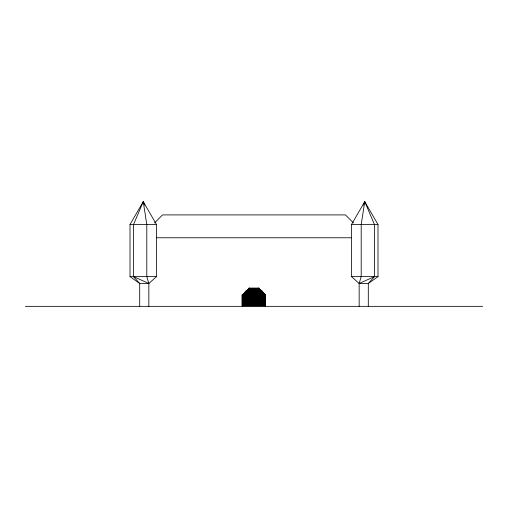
<?xml version="1.0" encoding="UTF-8"?>
<svg xmlns="http://www.w3.org/2000/svg" width="508" height="508" viewBox="0 0 508 508"><rect width="100%" height="100%" fill="white"/><g stroke="black" fill="none" stroke-linecap="round" stroke-linejoin="round"><path stroke-width="0.76" d="M368.3 306.343L368.3 283.483L374.447 276.625L374.447 224.517L364.75 201.657L351.504 224.517L351.504 276.625L359.156 283.483L368.3 283.483L377.996 276.625L377.996 224.517L364.75 201.657L361.201 224.517L361.201 276.625L359.156 283.483L359.156 306.343M144.767 205.226L143.25 201.657L130.004 224.517L130.004 276.625L139.7 283.483L148.844 283.483L156.496 276.625L156.496 224.517L143.25 201.657L133.553 224.517L133.553 276.625L139.7 283.483L139.7 306.343M363.233 205.226L364.75 201.657M154.553 222.917L162.56 214.903L345.44 214.903L353.447 222.917M249.428 288.055L242.57 294.913L242.57 306.343M359.156 283.483L374.447 276.625M130.004 224.517L156.496 224.517M351.504 224.517L377.996 224.517M156.496 237.763L351.504 237.763M130.004 276.625L156.496 276.625M351.504 276.625L377.996 276.625M248.939 288.055L259.061 288.055M248.939 288.627L259.061 288.627M248.164 289.198L259.836 289.198M247.383 289.77L260.617 289.77M246.609 290.341L261.391 290.341M245.828 290.913L262.172 290.913M245.828 291.484L262.172 291.484M245.053 292.056L262.947 292.056M244.272 292.627L263.728 292.627M244.272 293.199L263.728 293.199M243.497 293.77L264.503 293.77M242.716 294.342L265.284 294.342M241.935 294.913L265.284 294.913M241.935 295.485L265.284 295.485M241.935 296.056L265.284 296.056M241.935 296.628L265.284 296.628M241.935 297.199L265.284 297.199M241.935 297.771L265.284 297.771M241.935 298.342L265.284 298.342M241.935 298.914L265.284 298.914M241.935 299.485L265.284 299.485M241.935 300.057L265.284 300.057M241.935 300.628L265.284 300.628M241.935 301.2L265.284 301.2M241.935 301.771L265.284 301.771M241.935 302.343L265.284 302.343M241.935 302.914L265.284 302.914M241.935 303.486L265.284 303.486M241.935 304.057L265.284 304.057M241.935 304.629L265.284 304.629M241.935 305.2L265.284 305.2M241.935 305.772L265.284 305.772M25.4 306.343L482.6 306.343M133.553 276.625L148.844 283.483L148.844 306.343M258.572 288.055L265.43 294.913L265.43 306.343M148.844 283.483L146.799 276.625L146.799 224.517L143.25 201.657"/></g></svg>
